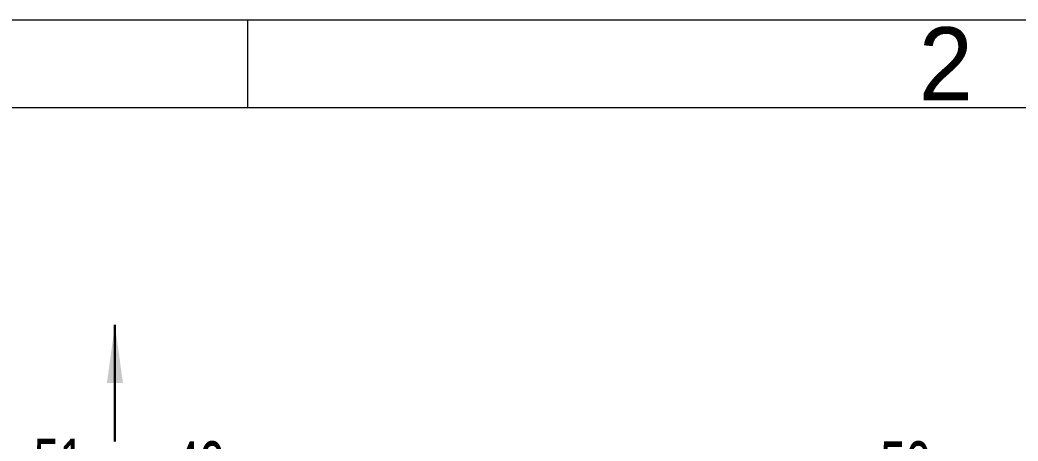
# Model space of a CAD drawing. Header units: millimetres. Extents: x 13 to 7248, y -1201 to 1478.
# Drawn here: x 469 to 810.5, y 1334.1 to 1478.2 of the extents above; entities that cross this region are included whole.
import ezdxf

# ---------------------------------------------------------------- set-up
doc = ezdxf.new("R2010")
doc.units = ezdxf.units.MM
doc.header["$LTSCALE"] = 5
doc.linetypes.add('SLD-实线', pattern=[0])
doc.layers.get('0').update_dxf_attribs({"lineweight": 30})
doc.layers.add('图框', color=7, linetype='SLD-实线')
doc.layers.add('标注线', color=4, linetype='SLD-实线')
doc.layers.add('粗实线', color=7, linetype='SLD-实线', lineweight=15)
doc.styles.add('SLDTEXTSTYLE0', font='')
doc.styles.add('SLDTEXTSTYLE4', font='', dxfattribs={"width": 0.67})
doc.styles.get('SLDTEXTSTYLE0').set_extended_font_data('汉仪长仿宋体')
doc.styles.get('SLDTEXTSTYLE4').set_extended_font_data('汉仪长仿宋体')

# ---------------------------------------------------------------- blocks, each defined once
blk = doc.blocks.new('SW_NOTE_41')
at = {"color": 0, "linetype": 'SLD-实线', "lineweight": 15}
for p, q in [((-5.66, 0), (0, 0)), ((0, 0), (-5.66, 0)), ((-5.66, 0), (0, 0)), ((0, 0), (-5.66, 0)), ((-5.66, 0), (0, 0)), ((0, 0), (-5.66, 0))]:
    blk.add_line(p, q, dxfattribs=at)
at = {"color": 0, "linetype": 'SLD-实线', "lineweight": 15, "insert": (0.84, 21.76), "char_height": 17.5, "attachment_point": 2, "style": 'SLDTEXTSTYLE4'}
blk.add_mtext('50', dxfattribs=at)
blk = doc.blocks.new('SW_NOTE_44')
at = {"color": 0, "linetype": 'SLD-实线', "lineweight": 15}
for p, q in [((-5.66, 0), (0, 0)), ((0, 0), (-5.66, 0)), ((-5.66, 0), (0, 0)), ((0, 0), (-5.66, 0)), ((-5.66, 0), (0, 0)), ((0, 0), (-5.66, 0))]:
    blk.add_line(p, q, dxfattribs=at)
at = {"color": 0, "linetype": 'SLD-实线', "lineweight": 15, "insert": (0.85, 21.76), "char_height": 17.5, "attachment_point": 2, "style": 'SLDTEXTSTYLE4'}
blk.add_mtext('49', dxfattribs=at)
blk = doc.blocks.new('SW_NOTE_53')
at = {"color": 0, "linetype": 'SLD-实线', "lineweight": 15}
for p, q in [((-5.66, 0), (0, 0)), ((0, 0), (-5.66, 0)), ((-5.66, 0), (0, 0)), ((0, 0), (-5.66, 0)), ((-5.66, 0), (0, 0)), ((0, 0), (-5.66, 0))]:
    blk.add_line(p, q, dxfattribs=at)
at = {"color": 0, "linetype": 'SLD-实线', "lineweight": 15, "insert": (0.84, 21.76), "char_height": 17.5, "attachment_point": 2, "style": 'SLDTEXTSTYLE4'}
blk.add_mtext('51', dxfattribs=at)

msp = doc.modelspace()

# ---------------------------------------------------------------- linework, layer by layer
msp.add_line((501.5331, 1333.9245), (501.5331, 1373.9245))
msp.add_solid([(501.5331, 1373.9245), (498.7831, 1353.9245), (504.2831, 1353.9245)])
at = {"layer": '图框', "color": 7, "linetype": 'SLD-实线', "lineweight": 0}
msp.add_line((12.5033, 1478.247), (2087.5033, 1478.247), dxfattribs=at)
at = {"layer": '粗实线'}
for p, q in [((547.0033, 1448.247), (547.0033, 1478.247)), ((74.0033, 1448.247), (2057.5033, 1448.247))]:
    msp.add_line(p, q, dxfattribs=at)

# ---------------------------------------------------------------- block references
at = {"layer": '标注线'}
for name, p in [('SW_NOTE_53', (481.6038, 1313.2075)), ('SW_NOTE_44', (529.717, 1312.2642)), ('SW_NOTE_41', (771.2264, 1312.2642))]:
    msp.add_blockref(name, p, dxfattribs=at)

# ---------------------------------------------------------------- texts
at = {"layer": '粗实线', "insert": (776.5256, 1475.7487), "char_height": 25, "attachment_point": 1, "style": 'SLDTEXTSTYLE0'}
msp.add_mtext('2', dxfattribs=at)

doc.saveas('drawing.dxf')
